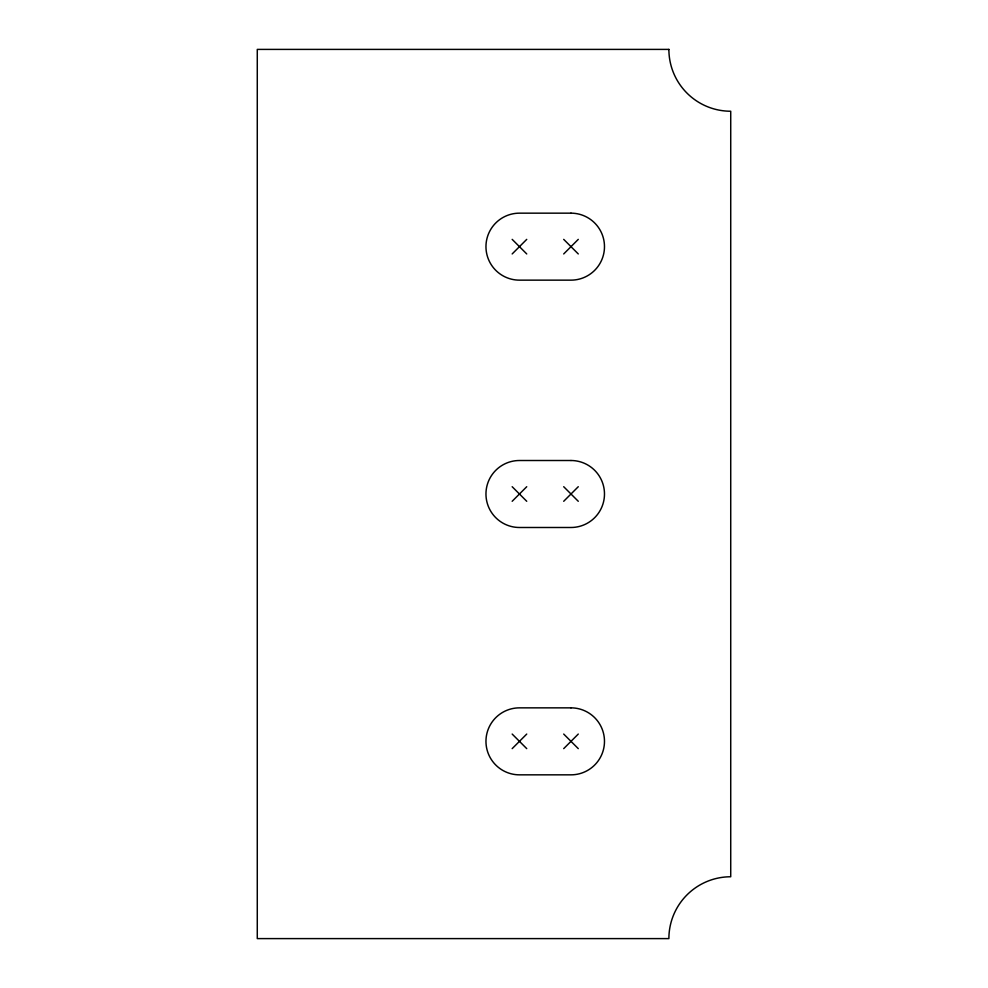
<?xml version="1.0" encoding="UTF-8"?>
<svg xmlns="http://www.w3.org/2000/svg" width="988" height="988" viewBox="0 0 988 988"><rect width="100%" height="100%" fill="white"/><g stroke="black" fill="none" stroke-linecap="round" stroke-linejoin="round"><path stroke-width="1.48" d="M512.167 253.941L526.74 239.368M563.703 253.941L578.276 239.368M512.167 501.286L526.74 486.714M563.703 501.286L578.276 486.714M512.167 748.632L526.74 734.059M563.703 748.632L578.276 734.059M563.703 239.368L578.276 253.941M512.167 239.368L526.74 253.941M563.703 486.714L578.276 501.286M512.167 486.714L526.74 501.286M563.703 734.059L578.276 748.632M512.167 734.059L526.74 748.632M668.888 49.4L257.275 49.4L257.275 938.6L668.888 938.6A61.836 61.836 0 0 1 730.725 876.764L730.725 111.236A61.836 61.836 0 0 1 668.888 49.4M570.99 213.161L519.453 213.161A33.493 33.493 0 0 0 485.96 246.654A33.493 33.493 0 0 0 519.453 280.147L570.99 280.147A33.493 33.493 0 0 0 604.483 246.654A33.493 33.493 0 0 0 570.99 213.161M570.99 460.507L519.453 460.507A33.493 33.493 0 0 0 485.96 494A33.493 33.493 0 0 0 519.453 527.493L570.99 527.493A33.493 33.493 0 0 0 604.483 494A33.493 33.493 0 0 0 570.99 460.507M570.99 707.853L519.453 707.853A33.493 33.493 0 0 0 485.96 741.346A33.493 33.493 0 0 0 519.453 774.839L570.99 774.839A33.493 33.493 0 0 0 604.483 741.346A33.493 33.493 0 0 0 570.99 707.853"/></g></svg>
